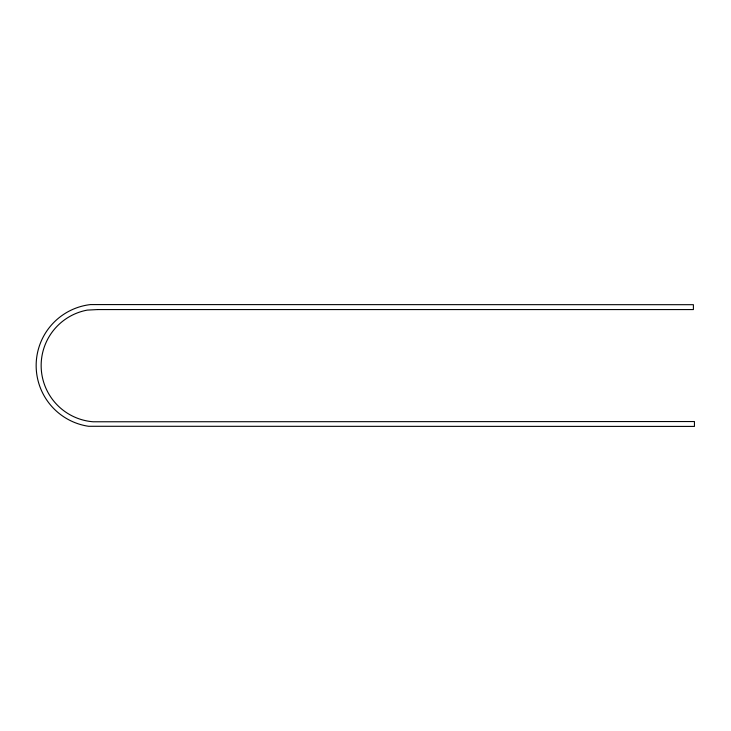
<?xml version="1.0" encoding="UTF-8"?>
<svg xmlns="http://www.w3.org/2000/svg" width="731" height="731" viewBox="0 0 731 731"><rect width="100%" height="100%" fill="white"/><g stroke="black" fill="none" stroke-linecap="round" stroke-linejoin="round"><path stroke-width="1.1" d="M97.525 309.569L87.245 310.108A56.397 56.397 0 0 0 93.111 421.778L694.45 421.54L694.45 426.42L88.57 426.283A61.386 61.386 0 0 1 90.461 304.58L693.399 304.69L693.399 309.569L97.525 309.569"/></g></svg>
